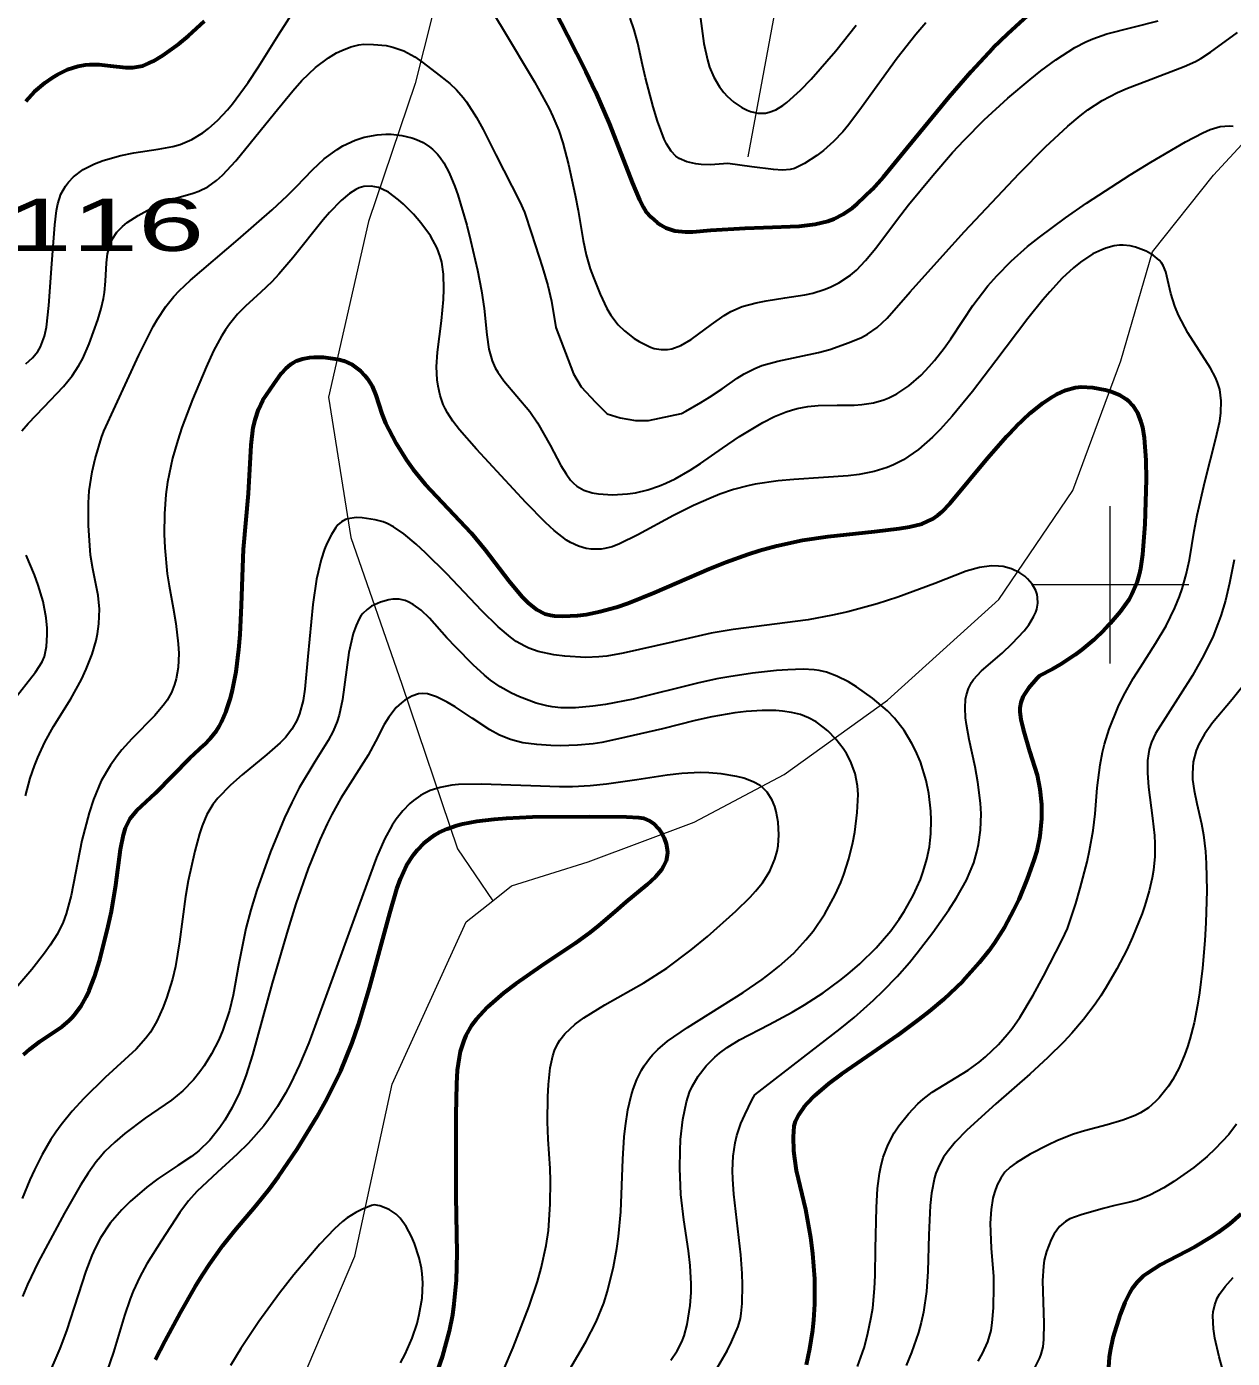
# Model space of a CAD drawing. Header units: metres. Extents: x 545098 to 555652, y 1854398 to 1862642.
# Drawn here: x 548586 to 549047, y 1858705 to 1859213 of the extents above; entities that cross this region are included whole.
import ezdxf
from ezdxf.enums import TextEntityAlignment as Align

# ---------------------------------------------------------------- set-up
doc = ezdxf.new("R2010")
doc.units = ezdxf.units.M
doc.header["$LTSCALE"] = 6.8
for name, color, linetype, lineweight in [('1', 7, 'Continuous', 25), ('13', 7, 'Continuous', 25), ('2', 7, 'Continuous', 53), ('34', 7, 'Continuous', 13), ('53', 7, 'Continuous', 13), ('60', 7, 'Continuous', 13)]:
    doc.layers.add(name, color=color, linetype=linetype, lineweight=lineweight)

msp = doc.modelspace()

# ---------------------------------------------------------------- linework, layer by layer
at = {"layer": '1'}
for points in [[(548759.47, 1859226.43), (548767.71, 1859212.61), (548780.14, 1859192), (548785.68, 1859181.82), (548787.11, 1859178.82), (548789.36, 1859173.44), (548790.95, 1859168.71), (548793.05, 1859160.42)], [(548585.79, 1859084.37), (548588.36, 1859086.61), (548590.37, 1859089.09), (548591.43, 1859090.89), (548592.96, 1859094.89), (548593.7, 1859098.3), (548594.61, 1859106.58), (548595.75, 1859122.51), (548596.9, 1859137.42), (548597.5, 1859142.93), (548598.01, 1859145.47), (548599.24, 1859149.1), (548600.98, 1859152.19), (548602.09, 1859153.67), (548604.06, 1859155.76), (548607.69, 1859158.54), (548612.07, 1859160.78), (548615.3, 1859162), (548622.04, 1859163.87), (548627.04, 1859164.88), (548636.39, 1859166.32), (548642.01, 1859167.34), (548644.79, 1859168.13), (548649.16, 1859169.97), (548653.39, 1859172.54), (548655.64, 1859174.23), (548659.17, 1859177.37), (548662.88, 1859181.31), (548664.79, 1859183.61), (548670.73, 1859191.74), (548674.71, 1859197.8), (548682.26, 1859209.94), (548691.8, 1859224.99)], [(548842.48, 1859223.99), (548844.81, 1859206.69), (548846.1, 1859200.44), (548846.94, 1859197.66), (548848.58, 1859193.78), (548850.74, 1859190.18), (548852.43, 1859187.97), (548853.64, 1859186.61), (548856.2, 1859184.24), (548859.21, 1859182.19), (548861.26, 1859181.19), (548862.64, 1859180.7), (548865.43, 1859180.12), (548868.26, 1859180.12), (548869.76, 1859180.42), (548872.19, 1859181.35), (548874.94, 1859182.99)], [(548929.6, 1859214.62), (548925.74, 1859210.09), (548918.58, 1859201.08), (548905.01, 1859182.18), (548900.15, 1859175.71), (548897.83, 1859172.93), (548894.27, 1859169.19), (548890.46, 1859165.85), (548887.91, 1859163.89), (548883.21, 1859160.79), (548879.44, 1859158.98), (548877.68, 1859158.52), (548874.81, 1859158.3), (548871.34, 1859158.52), (548863.03, 1859159.64), (548853.86, 1859160.8), (548847.34, 1859160.3), (548843.8, 1859160.42), (548841.74, 1859160.67), (548838.23, 1859161.5), (548835.32, 1859162.74), (548834.03, 1859163.65), (548832.22, 1859165.56), (548830.5, 1859168.33), (548829.64, 1859170.11), (548827.04, 1859177.02), (548825.37, 1859182.46), (548822.45, 1859193.55), (548821.32, 1859198.47), (548819.49, 1859206.75), (548818.2, 1859211.88), (548816.68, 1859216.38)], [(548680.78, 1859180.13), (548687.8, 1859188.63), (548691.28, 1859192.51), (548696.42, 1859197.49), (548701.41, 1859201.22), (548704.53, 1859203.05), (548706.47, 1859204), (548709.92, 1859205.37), (548713.05, 1859206.18), (548714.88, 1859206.39), (548718.66, 1859206.33), (548723.38, 1859205.86), (548726.03, 1859205.32), (548730.17, 1859203.88), (548734.34, 1859201.55), (548737.1, 1859199.64), (548742.52, 1859195.5), (548747.76, 1859191.35), (548750.33, 1859188.95), (548752.87, 1859186.09), (548754.14, 1859184.42), (548757.94, 1859178.41), (548760.45, 1859173.82), (548765.37, 1859164.18), (548774.51, 1859146.16), (548776.21, 1859142.24), (548778.98, 1859134.1), (548783.17, 1859121.09), (548785.14, 1859114.24), (548786.54, 1859108.29), (548788.18, 1859098.29), (548795.01, 1859080.53), (548797.97, 1859075.6), (548803.39, 1859069.68), (548807.83, 1859065.24), (548812.76, 1859063.76), (548818.68, 1859062.77), (548823.61, 1859062.77), (548836.17, 1859065.45), (548837.85, 1859066.35), (548843.58, 1859069.59), (548846.95, 1859071.65), (548851.71, 1859074.86), (548857.48, 1859078.85), (548860.2, 1859080.55), (548864.21, 1859082.59), (548866.96, 1859083.67), (548872.98, 1859085.38), (548888.54, 1859088.68), (548892.9, 1859089.89), (548900.26, 1859092.5), (548904.94, 1859094.43), (548907.32, 1859095.67), (548910.95, 1859098.19), (548914.73, 1859101.77), (548923.61, 1859111.84), (548935.97, 1859125.76), (548944.36, 1859134.92), (548965.21, 1859157.08), (548975.3, 1859167.26), (548983.72, 1859175.1), (548988.5, 1859179.1), (548991.43, 1859181.32), (548996.89, 1859184.92), (549002.74, 1859187.99), (549006.52, 1859189.64), (549013.88, 1859192.44), (549028.23, 1859197.93), (549032.53, 1859199.85), (549034.58, 1859200.97), (549038.23, 1859203.3), (549048.62, 1859210.88)], [(548793.05, 1859160.42), (548795.67, 1859148.71), (548796.79, 1859142.93), (548798.66, 1859131.5), (548799.82, 1859125.96), (548801.39, 1859120.66), (548802.6, 1859117.28), (548805.15, 1859111.02), (548807.73, 1859105.48), (548809.23, 1859102.93), (548812.06, 1859099.27), (548814.47, 1859096.93), (548818.15, 1859094.07), (548820.08, 1859092.83), (548824.41, 1859090.72), (548825.78, 1859090.27), (548828.41, 1859089.78), (548830.93, 1859089.8), (548832.59, 1859090.1), (548835.95, 1859091.32), (548839.89, 1859093.6), (548847.7, 1859099.39), (548852.51, 1859102.88), (548855.05, 1859104.37), (548859.45, 1859106.26), (548864.8, 1859107.71), (548868.61, 1859108.46), (548875.72, 1859109.55), (548883.27, 1859110.66), (548886.38, 1859111.35), (548890.75, 1859112.75), (548893, 1859113.68), (548896.37, 1859115.35), (548900.77, 1859118.23), (548903.01, 1859120.12), (548906.55, 1859123.76), (548910.41, 1859128.51), (548918.71, 1859139.62), (548922.97, 1859145.08), (548932.27, 1859156.32), (548939.73, 1859165.01), (548944.12, 1859169.8), (548951.79, 1859177.55), (548960.85, 1859185.81), (548969.33, 1859192.92), (548973.45, 1859196.18), (548979.19, 1859200.44), (548986.46, 1859205.13), (548990.67, 1859207.33), (548993.33, 1859208.48), (548998.64, 1859210.31), (549018.24, 1859215.27)], [(548874.94, 1859182.99), (548876.46, 1859184.11), (548881.72, 1859188.81), (548885.78, 1859193.01), (548895.11, 1859203.82), (548902.97, 1859213.71)], [(548584.31, 1859058.74), (548586.66, 1859061.59), (548592.75, 1859067.84), (548600.15, 1859075.69), (548603.48, 1859079.81), (548606.11, 1859083.78), (548607.54, 1859086.42), (548610.01, 1859091.96), (548613.36, 1859101.15), (548614.64, 1859105.49), (548615.5, 1859109.26), (548615.87, 1859111.55), (548616.28, 1859115.98), (548616.64, 1859122.96), (548617.04, 1859126.32), (548618.11, 1859130.32), (548618.93, 1859132.12), (548620.59, 1859134.6), (548622.8, 1859136.85), (548624.56, 1859138.27), (548628.66, 1859140.99), (548635.55, 1859144.76), (548638.65, 1859146.18), (548641.17, 1859147.11), (548645.82, 1859148.33), (548649.75, 1859149.47), (548651.93, 1859150.3), (548655.27, 1859152), (548658.59, 1859154.38), (548660.88, 1859156.44), (548665.99, 1859161.93), (548680.78, 1859180.13)], [(548839.54, 1859043.74), (548843.53, 1859046.32), (548851.9, 1859052.11), (548858.43, 1859056.57), (548867.34, 1859061.96), (548871.78, 1859064.2), (548876.14, 1859066.01), (548878.28, 1859066.72), (548880.38, 1859067.28), (548884.47, 1859068.05), (548888.38, 1859068.43), (548895.64, 1859068.56), (548902.11, 1859068.6), (548905.14, 1859068.79), (548909.57, 1859069.45), (548913.49, 1859070.57), (548915.47, 1859071.36), (548918.46, 1859072.87), (548923.05, 1859075.96), (548927.75, 1859080.1), (548930.85, 1859083.31), (548932.84, 1859085.58), (548936.57, 1859090.3), (548939.08, 1859093.87), (548943.74, 1859101.08), (548947.43, 1859106.61), (548953.27, 1859114.17), (548956.62, 1859117.97), (548962.19, 1859123.62), (548968.42, 1859129.14), (548972.93, 1859132.78), (548982.82, 1859140.11), (548990.94, 1859145.72), (549007.6, 1859156.57), (549015.41, 1859161.39), (549028.69, 1859169.15), (549035.32, 1859172.62), (549038.11, 1859173.81), (549041.92, 1859174.93), (549045.47, 1859175.24), (549046.93, 1859175.13)], [(548585.65, 1858919.47), (548587.43, 1858926.19), (548589.09, 1858930.89), (548590.35, 1858934.01), (548593.11, 1858939.95), (548596.38, 1858945.87), (548602.99, 1858956.51), (548607.06, 1858963.9), (548608.87, 1858967.73), (548611.16, 1858973.57), (548612.66, 1858978.76), (548613.21, 1858981.33), (548613.76, 1858985.14), (548613.95, 1858990.66), (548613.4, 1858995.9), (548611.36, 1859006.07), (548610.57, 1859011.31), (548610.2, 1859014.94), (548609.76, 1859022.7), (548609.74, 1859031.27), (548610.04, 1859035.86), (548611.11, 1859043.1), (548612.28, 1859048.06), (548614.77, 1859056.24), (548615.6, 1859058.6), (548628.96, 1859087.66), (548634.48, 1859098.56), (548636.15, 1859101.46), (548639.3, 1859106.25), (548642.34, 1859110.06), (548644.38, 1859112.25), (548648.7, 1859116.32), (548666.88, 1859131.84), (548679.96, 1859143.11), (548685.8, 1859148.58), (548689.21, 1859152.07), (548695.3, 1859158.48), (548699.81, 1859162.67), (548704.68, 1859166.2), (548706.94, 1859167.54), (548711.55, 1859169.72), (548715.01, 1859170.88), (548720.05, 1859171.86), (548723.3, 1859172.05), (548725.4, 1859171.99), (548729.43, 1859171.53), (548733.2, 1859170.64), (548734.99, 1859170.02), (548737.55, 1859168.81), (548739.97, 1859167.25), (548741.12, 1859166.32), (548743.09, 1859164.36), (548744.04, 1859163.2), (548745.45, 1859161.15), (548747.54, 1859157.23), (548749.68, 1859152.05), (548750.78, 1859148.9), (548754.2, 1859137.37), (548755.68, 1859131.64), (548758.32, 1859120.1), (548759.84, 1859112.19), (548760.84, 1859105.5), (548761.9, 1859095.43), (548762.63, 1859089.93), (548763.9, 1859085.46), (548765.12, 1859082.83), (548766.09, 1859081.17), (548768.42, 1859077.92), (548778.36, 1859066.12), (548781.28, 1859061.89), (548786.1, 1859053.36), (548790.19, 1859045.57), (548792.13, 1859042.33), (548793.88, 1859039.96), (548794.8, 1859038.96), (548796.3, 1859037.67), (548798.93, 1859036.18), (548802.16, 1859035.17), (548804.59, 1859034.74), (548809.92, 1859034.4), (548815.62, 1859034.69), (548818.63, 1859035.14), (548823.36, 1859036.26), (548827.85, 1859037.8), (548830.19, 1859038.78), (548833.82, 1859040.51), (548839.54, 1859043.74)], [(548714.91, 1859152.09), (548713.11, 1859151.54), (548711.91, 1859150.97), (548709.39, 1859149.35), (548706.29, 1859146.77), (548701.74, 1859142.16), (548699.32, 1859139.4), (548687.74, 1859124.81), (548682.46, 1859118.61), (548679.76, 1859115.73), (548675.57, 1859111.68), (548669.66, 1859106.43), (548666.62, 1859103.34), (548663.56, 1859099.57), (548662.04, 1859097.35), (548660.52, 1859094.87), (548657.54, 1859089.28), (548654.67, 1859083.15), (548649.53, 1859070.79), (548645.46, 1859060.07), (548643.83, 1859055.25), (548641.82, 1859048.35), (548639.91, 1859039.17), (548639.29, 1859034.46), (548638.75, 1859027.1), (548638.69, 1859019.36), (548638.9, 1859014.13), (548639.83, 1859004.13), (548640.51, 1858999.56), (548642.06, 1858991.2), (548643.13, 1858985.28), (548644.05, 1858977.52), (548644.21, 1858973.76), (548644, 1858968.41), (548643.26, 1858964.03), (548642.66, 1858961.94), (548641.44, 1858958.92), (548639.79, 1858955.97), (548638.78, 1858954.51), (548635.09, 1858950.13), (548626.24, 1858941.15), (548622.44, 1858936.95), (548620.64, 1858934.72), (548618.1, 1858931.16), (548614.65, 1858925.09), (548611.68, 1858918.03), (548609.96, 1858912.92), (548607.18, 1858902.41), (548603.15, 1858881.42), (548601.26, 1858874.35), (548600.09, 1858871.23), (548597.92, 1858866.79), (548595.14, 1858862.39), (548592.98, 1858859.4), (548588.06, 1858853.16), (548579.75, 1858843.37)], [(549029.01, 1859003.87), (549030.24, 1859009.47), (549032.04, 1859020.47), (549033.21, 1859026.59), (549036.08, 1859039.27), (549040.33, 1859055.86), (549041.77, 1859062.52), (549042.22, 1859065.71), (549042.38, 1859070.26), (549041.76, 1859074.53), (549040.93, 1859077.27), (549040.19, 1859079.09), (549038.3, 1859082.75), (549029.59, 1859096.25), (549026.08, 1859102.97), (549024.66, 1859106.35), (549023.09, 1859111.2), (549021.24, 1859119.52), (549020.22, 1859121.86), (549019.5, 1859122.95), (549018.61, 1859123.99), (549016.36, 1859125.87), (549013.65, 1859127.44), (549009.63, 1859128.94), (549007.56, 1859129.39), (549004.84, 1859129.64), (549003.48, 1859129.61), (549001.43, 1859129.37), (548998.31, 1859128.56), (548996.71, 1859127.95), (548993.38, 1859126.3), (548988.56, 1859123.13), (548985.94, 1859121.02), (548981.64, 1859117.03), (548976.84, 1859111.89), (548974.21, 1859108.82), (548968.51, 1859101.72), (548956.24, 1859085.47), (548947.36, 1859073.8), (548939.59, 1859064.33), (548934.98, 1859059.28), (548932.11, 1859056.4), (548926.7, 1859051.69), (548924.76, 1859050.23), (548920.95, 1859047.77), (548917.22, 1859045.83), (548914.75, 1859044.8), (548909.79, 1859043.24), (548904.02, 1859042.1), (548899.9, 1859041.59), (548890.48, 1859040.91), (548879.17, 1859040.23), (548873.17, 1859039.68), (548864.32, 1859038.39), (548861.51, 1859037.79), (548856.11, 1859036.34), (548850.92, 1859034.58), (548847.54, 1859033.24), (548840.81, 1859030.23), (548833.22, 1859026.44), (548819.49, 1859019.12), (548812.61, 1859015.67), (548809.69, 1859014.53), (548806.91, 1859013.8), (548805.53, 1859013.59), (548801.77, 1859013.58), (548799.85, 1859013.89), (548796.9, 1859014.77), (548793.89, 1859016.18), (548792.36, 1859017.1), (548787.62, 1859020.69), (548784.27, 1859023.76), (548776.81, 1859031.36), (548757.89, 1859051.77), (548751.43, 1859059.14), (548748.92, 1859062.42), (548746.87, 1859065.63), (548746.01, 1859067.25), (548745.26, 1859068.9), (548744.07, 1859072.3), (548743.26, 1859075.82), (548742.93, 1859078.23), (548742.69, 1859083.16), (548743.01, 1859088.86), (548744.52, 1859100.74), (548745.33, 1859108.92), (548745.51, 1859112.92), (548745.36, 1859118.58), (548744.68, 1859123.14), (548744.11, 1859125.3), (548742.92, 1859128.48), (548740.32, 1859133.27), (548736.7, 1859138.26), (548733.91, 1859141.49), (548730.07, 1859145.38), (548728.19, 1859147.04), (548724.29, 1859149.86), (548721.93, 1859151.1), (548720.46, 1859151.66), (548717.72, 1859152.23), (548714.91, 1859152.09)], [(548847.56, 1858981.47), (548832.66, 1858978.12), (548813.98, 1858973.89), (548807.69, 1858972.77), (548804.66, 1858972.44), (548799.67, 1858972.27), (548791.7, 1858972.72), (548787.49, 1858973.27), (548781.51, 1858974.56), (548777.98, 1858975.78), (548776.33, 1858976.53), (548773.09, 1858978.39), (548770.91, 1858979.95), (548766.19, 1858983.99), (548760.01, 1858990.09), (548746.58, 1859004.17), (548738.51, 1859012.24), (548734.94, 1859015.56), (548730.21, 1859019.5), (548726.23, 1859022.18), (548723.84, 1859023.38), (548722.3, 1859023.98), (548719.21, 1859024.86), (548714.32, 1859025.59), (548711.95, 1859025.65), (548708.8, 1859025.24), (548707.91, 1859024.94), (548706.35, 1859024.09), (548705.01, 1859022.88), (548704.18, 1859021.85), (548702.55, 1859019.21), (548700.81, 1859015.72), (548699.93, 1859013.56), (548698.62, 1859009.68), (548696.85, 1859002.15), (548695.43, 1858992.49), (548693.55, 1858972.63), (548692.41, 1858960.13), (548691.74, 1858955.85), (548690.35, 1858950.67), (548689.37, 1858948.24), (548687.47, 1858944.84), (548684.95, 1858941.7), (548682.91, 1858939.65), (548677.85, 1858935.26), (548668.44, 1858927.5), (548663.95, 1858923.54), (548659.16, 1858918.57), (548657.27, 1858916.1), (548654.94, 1858912.24), (548653.13, 1858908), (548652.12, 1858904.95), (548650.35, 1858898.28), (548647.88, 1858887.03), (548646.82, 1858881.04), (548644.54, 1858863.65), (548643, 1858854.21), (548641.81, 1858849.36), (548639.49, 1858842.13), (548638.09, 1858838.46), (548635.8, 1858833.39), (548633.38, 1858829.2), (548631.68, 1858826.84), (548627.97, 1858822.71), (548616.08, 1858811.9), (548607.91, 1858803.86), (548603.54, 1858799.03), (548599.3, 1858793.78), (548597.31, 1858791.04), (548595.43, 1858788.22), (548592.05, 1858782.45), (548589.11, 1858776.66), (548587.38, 1858772.85), (548584.41, 1858765.62)], [(548580.69, 1858955.4), (548589.49, 1858966.7), (548592.03, 1858970.59), (548592.91, 1858972.68), (548593.75, 1858976.5), (548594, 1858980.89), (548593.94, 1858983.39), (548593.6, 1858987.37), (548592.46, 1858993.63), (548590.58, 1858999.83), (548589.07, 1859003.82), (548585.93, 1859011.29)], [(548849.18, 1858699.82), (548853.63, 1858707.56), (548855.37, 1858710.89), (548857.9, 1858716.78), (548858.75, 1858719.87), (548859.06, 1858721.76), (548859.35, 1858725.64), (548859.46, 1858732.76), (548859.36, 1858736.99), (548858.92, 1858744.14), (548856.26, 1858767.33), (548855.82, 1858773.12), (548855.74, 1858776.31), (548855.97, 1858781.78), (548856.69, 1858786.98), (548857.35, 1858789.73), (548858.92, 1858794.28), (548860.38, 1858797.63), (548863.27, 1858803.46), (548864.2, 1858805.21), (548885.67, 1858821.86), (548896.78, 1858830.43), (548902.14, 1858834.82), (548909.59, 1858841.45), (548913.29, 1858845), (548918.56, 1858850.42), (548923.3, 1858855.82), (548926.28, 1858859.48), (548932.18, 1858867.27), (548938.33, 1858875.95), (548941.25, 1858880.48), (548945.05, 1858887.25), (548947.81, 1858893.78), (548949.08, 1858898.01), (548949.7, 1858900.8), (548950.45, 1858906.34), (548950.62, 1858912.54), (548950.41, 1858916.65), (548949.4, 1858924.69), (548948.33, 1858930.48), (548946.08, 1858940.88), (548945.02, 1858946.63), (548944.71, 1858949.25), (548944.53, 1858953.02), (548944.75, 1858956.32), (548945.04, 1858957.96), (548945.78, 1858960.38), (548946.94, 1858962.73), (548947.71, 1858963.88), (548950.76, 1858967.2), (548958.65, 1858973.91), (548962.57, 1858977.57), (548967.05, 1858982.46), (548968.82, 1858984.73), (548970.72, 1858987.75), (548971.54, 1858989.57), (548971.91, 1858990.72), (548972.28, 1858992.95), (548972.23, 1858995.15), (548972.03, 1858996.25), (548971.5, 1858997.88), (548970.16, 1859000.27), (548968.38, 1859002.29), (548967.3, 1859003.24), (548965.46, 1859004.53), (548962.27, 1859006.07), (548959.07, 1859006.94), (548957.34, 1859007.17), (548954.56, 1859007.23), (548950, 1859006.61), (548944.91, 1859005.14), (548933.03, 1859000.5), (548918.79, 1858995.24), (548910.91, 1858992.71), (548899.73, 1858989.68), (548893.85, 1858988.35), (548884.61, 1858986.66), (548856, 1858982.95), (548847.56, 1858981.47)], [(549047.34, 1859009.56), (549045.51, 1859000.61), (549043.96, 1858994.06), (549042.19, 1858988.13), (549041.12, 1858985.09), (549039.25, 1858980.42), (549035.76, 1858973.09), (549031.43, 1858965.42), (549017.28, 1858943.17), (549015.76, 1858939.97), (549014.85, 1858937.05), (549014.54, 1858935.47), (549014.25, 1858932.87), (549014.22, 1858928.25), (549014.64, 1858922.67), (549016.07, 1858910.89), (549016.81, 1858904.33), (549017, 1858901.21), (549016.95, 1858896.22), (549016.46, 1858891.02), (549015.99, 1858888.08), (549014.89, 1858883.16), (549013.24, 1858877.57), (549012.17, 1858874.5), (549008.48, 1858865.47), (549006.25, 1858860.68), (549002.52, 1858853.43), (548998.45, 1858846.4), (548996.34, 1858843.07), (548994.18, 1858839.91)], [(548903.48, 1858701.59), (548905.96, 1858708.7), (548907.32, 1858713.67), (548908.72, 1858720.42), (548909.24, 1858723.8), (548909.98, 1858731.32), (548910.21, 1858736.32), (548910.36, 1858746.52), (548910.64, 1858762.23), (548911.11, 1858769.49), (548911.86, 1858775.2), (548912.36, 1858777.8), (548913.3, 1858781.43), (548915.13, 1858786.33), (548917.48, 1858790.71), (548919.24, 1858793.36), (548922.9, 1858798.01), (548926.52, 1858801.88), (548928.49, 1858803.64), (548931.99, 1858806.26), (548945.73, 1858814.73), (548949.86, 1858817.67), (548952.39, 1858819.74), (548957.27, 1858824.43), (548960.65, 1858828.26), (548962.47, 1858830.57), (548965.43, 1858834.78), (548970.58, 1858843.29), (548974.53, 1858850.58), (548981.55, 1858864.4), (548983.69, 1858868.75), (548986.81, 1858878.36), (548988.5, 1858884.11), (548991.1, 1858894.16), (548992.06, 1858898.53), (548993.41, 1858906.15), (548994.22, 1858912.5), (548995.02, 1858922.45), (548996.06, 1858931.21), (548997.01, 1858936.15), (548997.77, 1858939.18), (548999.56, 1858944.91), (549003.01, 1858953.38), (549005.09, 1858957.65), (549008.73, 1858964.16), (549011.48, 1858968.57), (549017.28, 1858977.56), (549021.31, 1858984.37), (549024.62, 1858991.15), (549026.4, 1858995.57), (549027.41, 1858998.43), (549029.01, 1859003.87)], [(548832.14, 1858703.91), (548834.62, 1858707.53), (548836.36, 1858710.98), (548837.2, 1858713.21), (548838.37, 1858717.57), (548839.56, 1858724.86), (548839.9, 1858729.78), (548839.93, 1858733.14), (548839.52, 1858740.11), (548838.84, 1858745.64), (548837.06, 1858757.53), (548835.96, 1858767.18), (548835.55, 1858777.29), (548835.66, 1858783.93), (548835.89, 1858788.16), (548836.69, 1858795.78), (548838.08, 1858802.6), (548839.31, 1858806.29), (548840.27, 1858808.47), (548842.54, 1858812.38), (548845.67, 1858816.39), (548848.94, 1858819.67), (548850.74, 1858821.2), (548853.64, 1858823.34), (548858.43, 1858826.27), (548869.7, 1858832.1), (548878.49, 1858836.87), (548883.14, 1858839.63), (548890.29, 1858844.25), (548896.64, 1858848.87), (548899.75, 1858851.34), (548904.29, 1858855.22), (548910.6, 1858861.38), (548916.13, 1858867.86), (548919.36, 1858872.3), (548921.3, 1858875.3), (548924.71, 1858881.35), (548927.45, 1858887.43), (548928.57, 1858890.5), (548929.93, 1858895.18), (548930.89, 1858899.99), (548931.21, 1858902.45), (548931.44, 1858904.96), (548931.58, 1858910.07), (548931.45, 1858913.51), (548930.67, 1858920.34), (548929.64, 1858925.32), (548927.44, 1858932.36), (548925.59, 1858936.69), (548924.22, 1858939.4), (548921.22, 1858944.33), (548917.52, 1858949.06), (548914.88, 1858951.82), (548909.18, 1858956.69), (548903.03, 1858961.02), (548899.95, 1858962.9), (548895.56, 1858965.17), (548891.54, 1858966.67), (548888.85, 1858967.28), (548886.95, 1858967.53), (548882.68, 1858967.74), (548876.85, 1858967.58), (548872.52, 1858967.28), (548863.4, 1858966.31), (548854.34, 1858964.91), (548849.71, 1858964.03), (548842.4, 1858962.4), (548817.81, 1858956.34), (548807.2, 1858954.31), (548802.31, 1858953.62), (548795.73, 1858953.05), (548790.16, 1858953.08), (548786.86, 1858953.43), (548784.77, 1858953.8), (548780.66, 1858954.86), (548774.39, 1858957.19), (548771.32, 1858958.62), (548767.03, 1858961.01), (548763.27, 1858963.63), (548761, 1858965.48), (548756.67, 1858969.47), (548750.02, 1858976.14), (548746.63, 1858979.79), (548739.93, 1858987.2), (548736.75, 1858990.27), (548733.76, 1858992.48), (548731.88, 1858993.49), (548730.68, 1858993.97), (548728.39, 1858994.52), (548725.99, 1858994.56), (548724.43, 1858994.31), (548721.24, 1858993.32), (548717.81, 1858991.78), (548716.13, 1858990.62), (548714.55, 1858989.05), (548713.82, 1858988.09), (548713.14, 1858986.99), (548711.92, 1858984.4)], [(548711.92, 1858984.4), (548710.87, 1858981.36), (548709.22, 1858974.13), (548706.7, 1858956.26), (548705.49, 1858950.28), (548704.71, 1858947.74), (548703.21, 1858944.16), (548701.24, 1858940.52), (548696.14, 1858932.38), (548690.26, 1858922.46), (548687.35, 1858916.89), (548684.6, 1858910.99), (548679.3, 1858897.98), (548673.99, 1858883.35), (548671.7, 1858875.95), (548669.87, 1858868.81), (548667.22, 1858855.46), (548664.95, 1858843.25), (548663.54, 1858837.45), (548661.03, 1858829.9), (548659.48, 1858826.22), (548656.75, 1858820.86), (548653.9, 1858816.28), (548652.33, 1858814.09), (548649.84, 1858810.97), (548645.78, 1858806.78), (548641.39, 1858803.2), (548631.34, 1858796.3), (548623.63, 1858790.53), (548619.76, 1858787.19), (548616.05, 1858783.56), (548614.31, 1858781.64), (548612.66, 1858779.64), (548609.58, 1858775.41), (548606.64, 1858770.79), (548600.58, 1858760.12), (548590.48, 1858741.33), (548586.42, 1858732.84), (548584.57, 1858728.23)], [(549053.22, 1858964.57), (549046.53, 1858956.15), (549039.06, 1858947.24), (549035.97, 1858943), (549033.81, 1858939.15), (549032.84, 1858936.78), (549031.7, 1858932.35), (549031.32, 1858928.01), (549031.42, 1858925.63), (549031.98, 1858921.5), (549033.06, 1858916.46), (549034.79, 1858908.67), (549035.55, 1858904.53), (549036.34, 1858898.12), (549036.64, 1858893.59), (549036.81, 1858883.33), (549036.5, 1858870.98), (549036.12, 1858864.22), (549035.23, 1858853.67), (549034.04, 1858844.2), (549033.3, 1858839.55), (549031.96, 1858832.81), (549030.36, 1858826.48), (549029.45, 1858823.53), (549028.46, 1858820.74), (549026.28, 1858815.63), (549023.89, 1858811.17), (549022.2, 1858808.54), (549018.67, 1858804.11), (549017.31, 1858802.72), (549014.52, 1858800.35), (549011.56, 1858798.43), (549009.45, 1858797.35), (549004.81, 1858795.55), (548998.82, 1858793.84), (548990.19, 1858791.57), (548985.91, 1858790.24), (548979.85, 1858787.84), (548976.11, 1858786.08), (548969.44, 1858782.55), (548963.99, 1858779.33), (548961.72, 1858777.64), (548959.77, 1858775.73), (548958.91, 1858774.65), (548958.13, 1858773.47)], [(548814.38, 1858789.26), (548814.81, 1858793.42), (548815.76, 1858799.54), (548816.98, 1858804.83), (548817.76, 1858807.4), (548819.16, 1858811.11), (548820.9, 1858814.63), (548821.91, 1858816.3), (548823.96, 1858819.12), (548825.15, 1858820.49), (548827.19, 1858822.54), (548830.92, 1858825.7), (548838.46, 1858830.97), (548859.73, 1858844.35), (548867, 1858849.32), (548870.38, 1858851.83), (548873.52, 1858854.35), (548879.07, 1858859.39), (548883.77, 1858864.4), (548886.47, 1858867.73), (548891.01, 1858874.33), (548894.97, 1858881.6), (548897.04, 1858886.32), (548898.21, 1858889.4), (548900.1, 1858895.33), (548901.65, 1858901.6), (548902.4, 1858905.56), (548903.35, 1858913), (548903.64, 1858919.92), (548903.44, 1858923.22), (548902.55, 1858928.01), (548900.81, 1858932.64), (548899.22, 1858935.59), (548898, 1858937.48), (548895.23, 1858941.05), (548892.09, 1858944.26), (548890.39, 1858945.7), (548887.66, 1858947.62), (548884.74, 1858949.21), (548883.2, 1858949.86), (548881.61, 1858950.42), (548878.28, 1858951.26), (548874.75, 1858951.77), (548872.29, 1858951.95), (548867.09, 1858951.98), (548860.86, 1858951.58), (548856.55, 1858951.09), (548847.83, 1858949.64), (548841.4, 1858948.21), (548828.99, 1858945.05), (548812.18, 1858941.13), (548805.82, 1858939.83), (548802.44, 1858939.32), (548796.49, 1858938.77), (548789.93, 1858938.56), (548786.37, 1858938.62), (548780.93, 1858938.96), (548775.67, 1858939.71), (548773.21, 1858940.26), (548770.91, 1858940.93), (548766.72, 1858942.61), (548762.99, 1858944.62), (548756.25, 1858949.1), (548749.81, 1858953.37), (548746.77, 1858955.18), (548742.65, 1858957.25), (548739.17, 1858958.32), (548737.12, 1858958.48), (548735.82, 1858958.35), (548733.25, 1858957.53), (548730.61, 1858956), (548729.27, 1858954.97), (548727.3, 1858953.09), (548724.46, 1858949.52), (548722.71, 1858946.66), (548719.3, 1858940.16), (548716.54, 1858935.01), (548706.13, 1858918.5), (548702.65, 1858912.27), (548700.84, 1858908.71), (548698.05, 1858902.67), (548693.65, 1858891.7), (548688.98, 1858878.2), (548685.85, 1858868.27), (548679.94, 1858847.88), (548672.44, 1858820.53), (548670, 1858812.9), (548668.73, 1858809.42), (548667.42, 1858806.2), (548664.68, 1858800.44), (548661.83, 1858795.55), (548659.9, 1858792.73), (548656.06, 1858788), (548651.85, 1858783.93), (548649.13, 1858781.77), (548643.9, 1858778.22), (548636.23, 1858773.18), (548631.99, 1858770.01), (548625.64, 1858764.56), (548622.44, 1858761.38), (548618.01, 1858756.21)], [(548768.24, 1858700.18), (548771.92, 1858708.76), (548778.04, 1858724.59), (548781.18, 1858733.95), (548782.65, 1858739.08), (548784.55, 1858747.68), (548785.37, 1858753.4), (548786.13, 1858763.53), (548786.25, 1858772.39), (548786.05, 1858777.08), (548785.27, 1858788.33), (548785.01, 1858794.94), (548785.14, 1858804.5), (548785.43, 1858809.2), (548786.13, 1858815.58), (548787.06, 1858820.2), (548787.7, 1858822.2), (548788.94, 1858824.9), (548789.72, 1858826.16), (548791.66, 1858828.6), (548795.62, 1858832.22), (548798.93, 1858834.64), (548806.92, 1858839.57), (548821.9, 1858847.98), (548830.63, 1858853.63), (548839.98, 1858860.66), (548846.15, 1858865.75), (548857.02, 1858875.44), (548862.4, 1858880.73), (548864.54, 1858883.05), (548867.15, 1858886.24), (548870, 1858890.72), (548871.92, 1858895.23), (548872.74, 1858898.29), (548873.1, 1858900.37), (548873.4, 1858904.58), (548873.11, 1858909.37), (548872.36, 1858913.42), (548871.82, 1858915.3), (548870.84, 1858917.82), (548868.97, 1858920.84), (548867.45, 1858922.41), (548866.29, 1858923.31), (548863.62, 1858924.8), (548860.02, 1858926.15), (548857.32, 1858926.86), (548851.42, 1858927.85), (548846.68, 1858928.22), (548843.37, 1858928.27), (548836.38, 1858927.95), (548830.79, 1858927.34), (548819.2, 1858925.58), (548807.55, 1858923.82), (548801.35, 1858923.21), (548794.6, 1858922.92), (548789.69, 1858922.89), (548778.64, 1858923.19), (548759.7, 1858923.93), (548751.06, 1858923.7), (548748.55, 1858923.44), (548744.09, 1858922.63), (548740.27, 1858921.41), (548738, 1858920.36), (548736.58, 1858919.56), (548733.93, 1858917.69), (548732.52, 1858916.49), (548729.83, 1858913.75), (548727.31, 1858910.57), (548725.73, 1858908.21), (548722.77, 1858902.89), (548719.7, 1858895.93), (548713.2, 1858878.17), (548700.93, 1858844.21), (548693.87, 1858825.1), (548690.35, 1858816.68), (548686.89, 1858809.46), (548684.99, 1858805.94), (548681.91, 1858800.8), (548678.5, 1858795.86), (548676.67, 1858793.47), (548670.69, 1858786.72), (548666.58, 1858782.63), (548659.05, 1858775.74), (548651.1, 1858768.36), (548647.92, 1858764.74), (548644.68, 1858760.37), (548637.5, 1858749.44), (548632.07, 1858740.72), (548629.37, 1858735.77), (548626.81, 1858730.32), (548625.63, 1858727.37), (548623.46, 1858721.03), (548619.26, 1858707.01), (548615.44, 1858695.88)], [(548994.18, 1858839.91), (548989.78, 1858834.08), (548985.29, 1858828.81), (548982.26, 1858825.55), (548976.16, 1858819.48), (548969.3, 1858813.16), (548956.25, 1858801.76), (548945.17, 1858791.73), (548940.77, 1858787.2), (548937.64, 1858783.39), (548936.35, 1858781.48), (548934.71, 1858778.51), (548933.4, 1858775.3), (548932.87, 1858773.57), (548931.67, 1858767.66), (548931.16, 1858763.05), (548930.65, 1858751.83), (548930.32, 1858737.81), (548929.75, 1858730.12), (548928.61, 1858722.28), (548927.76, 1858718.36), (548926.69, 1858714.48), (548924.03, 1858706.86), (548922, 1858701.93)], [(549048.24, 1858794.12), (549045.26, 1858790.14), (549040.1, 1858784.59), (549037.04, 1858781.75), (549031.9, 1858777.51), (549024.31, 1858772.14), (549020.48, 1858769.78), (549015.06, 1858766.93), (549010.33, 1858765.08), (549007.44, 1858764.25), (549001.76, 1858762.95), (548997.28, 1858761.86), (548988.81, 1858759.47), (548984.56, 1858757.88), (548982.83, 1858756.91), (548980.57, 1858754.94), (548978.59, 1858752.19), (548977.43, 1858750.04), (548975.62, 1858745.48), (548974.77, 1858742.14), (548974.42, 1858739.81), (548974.15, 1858734.3), (548974.57, 1858718.03), (548974.53, 1858711.88), (548974.17, 1858709.07), (548973.45, 1858706.26), (548972.92, 1858704.82), (548970.69, 1858700.28)], [(548790.47, 1858695.31), (548799.75, 1858710.97), (548803.61, 1858718.53), (548806.53, 1858725.71), (548808.02, 1858730.35), (548810.23, 1858739.54), (548811.47, 1858746.53), (548812.13, 1858751.23), (548813.05, 1858760.58), (548813.85, 1858780.74), (548814.38, 1858789.26)], [(548958.13, 1858773.47), (548956.78, 1858770.86), (548955.73, 1858767.94), (548955.19, 1858765.85), (548954.46, 1858761.46), (548954.16, 1858756.32), (548954.19, 1858752.93), (548954.54, 1858746.71), (548955.34, 1858735.85), (548955.43, 1858732.14), (548955.26, 1858723.99), (548954.8, 1858718.26), (548954.32, 1858715.34), (548953.09, 1858710.95), (548951.11, 1858706.55), (548949.44, 1858703.62)], [(548728.96, 1858702.9), (548730.65, 1858706.18), (548733.34, 1858712.35), (548735.22, 1858717.98), (548736.1, 1858721.43), (548737.13, 1858727.63), (548737.42, 1858733.52), (548737.21, 1858736.94), (548736.92, 1858739.05), (548736.07, 1858743), (548734.26, 1858748.55), (548733.1, 1858751.2), (548731.03, 1858755.02), (548728.73, 1858758.21), (548727.29, 1858759.66), (548724.59, 1858761.5), (548721.03, 1858762.84), (548718.86, 1858763.27), (548717.83, 1858762.95), (548714.15, 1858761.5), (548711.82, 1858760.34), (548708.56, 1858758.25), (548706.77, 1858756.85), (548703.76, 1858754.13), (548698.12, 1858748.2), (548688.2, 1858736.48), (548682.74, 1858729.55), (548674.81, 1858718.77), (548667.91, 1858708.39), (548663.95, 1858701.88)], [(548618.01, 1858756.21), (548614.35, 1858750.68), (548612.29, 1858746.72), (548611.03, 1858743.93), (548608.72, 1858737.9), (548601.41, 1858715.1), (548598.85, 1858708.35), (548593.68, 1858696.55)], [(549044.43, 1858695.01), (549041.55, 1858705.24), (549039.89, 1858712.41), (549039.35, 1858715.96), (549039.15, 1858720.9), (549039.28, 1858722.39), (549039.85, 1858725.12), (549040.82, 1858727.6), (549041.66, 1858729.15), (549043.8, 1858732.14), (549046.85, 1858735.47)]]:
    msp.add_lwpolyline(points, dxfattribs=at)
at = {"layer": '2'}
for points in [[(548787.86, 1859219.17), (548792.63, 1859209.75), (548799.75, 1859195.96), (548803.39, 1859188.28), (548808.68, 1859175.83), (548817.34, 1859153.59), (548820.19, 1859146.92), (548821.71, 1859144.03), (548822.65, 1859142.57), (548824.6, 1859140.31), (548826.88, 1859138.36), (548828.17, 1859137.48), (548830.26, 1859136.34), (548833.74, 1859135.17), (548837.63, 1859134.76), (548840.53, 1859134.81), (548847.38, 1859135.34), (548860.48, 1859136.19), (548867.58, 1859136.48), (548881.16, 1859136.94), (548887.26, 1859137.63), (548892.16, 1859138.81), (548894.5, 1859139.7), (548897.97, 1859141.48), (548901.48, 1859143.91), (548903.3, 1859145.41), (548909.12, 1859151.1), (548913.32, 1859155.78), (548922.58, 1859166.92), (548938.48, 1859186.35), (548946.89, 1859196.03), (548955.31, 1859204.96), (548960.83, 1859210.41), (548971.43, 1859220.05)], [(548608.48, 1859198.52), (548610.24, 1859198.68), (548613.86, 1859198.64), (548618.18, 1859198.18), (548623.98, 1859197.56), (548626.7, 1859197.55), (548630.45, 1859198.2), (548632.85, 1859199.11), (548634.49, 1859199.92), (548638.01, 1859202.06), (548644.27, 1859206.59), (548647.92, 1859209.59), (548654.09, 1859215.18)], [(548585.81, 1859184.67), (548589.15, 1859188.37), (548593.13, 1859191.7), (548596, 1859193.66), (548597.95, 1859194.81), (548601.79, 1859196.68), (548605.85, 1859198.03), (548608.48, 1859198.52)], [(548584.91, 1858820.52), (548587.33, 1858822.66), (548591.22, 1858825.66), (548599.71, 1858831.4), (548602.4, 1858833.64), (548603.65, 1858834.9), (548604.83, 1858836.25), (548606.97, 1858839.27), (548608.87, 1858842.65), (548610.01, 1858845.1), (548612.07, 1858850.37), (548614.1, 1858856.78), (548617.31, 1858869.6), (548618.5, 1858875.28), (548620.19, 1858885.32), (548621.98, 1858898.97), (548623.09, 1858904.58), (548623.92, 1858907.19), (548625.68, 1858910.75), (548628.24, 1858913.85), (548635.34, 1858920.41), (548648.45, 1858933.79), (548653.88, 1858938.85), (548656.33, 1858941.41), (548658.58, 1858944.29), (548659.62, 1858945.93), (548660.6, 1858947.73), (548662.36, 1858951.8), (548663.87, 1858956.39), (548664.74, 1858959.71), (548666.15, 1858966.8), (548667.22, 1858975.28), (548667.69, 1858981.01), (548668.23, 1858992.05), (548668.66, 1859006.62), (548669.01, 1859013.58), (548670.85, 1859034.89), (548671.82, 1859053.32), (548672.7, 1859060), (548673.36, 1859062.97), (548674.68, 1859066.97), (548676.38, 1859070.44), (548680.5, 1859076.66), (548683.46, 1859080.76), (548685.12, 1859082.63), (548686.99, 1859084.23)], [(548686.99, 1859084.23), (548688.02, 1859084.89), (548689.13, 1859085.45), (548691.54, 1859086.28), (548694.13, 1859086.76), (548695.93, 1859086.91), (548699.55, 1859086.89), (548704.79, 1859086.18), (548707.24, 1859085.48), (548710.63, 1859083.92), (548713.6, 1859081.72), (548715.32, 1859079.93), (548716.33, 1859078.63), (548718.05, 1859075.8), (548719.5, 1859072.36), (548721.83, 1859065.22), (548723.24, 1859061.71), (548724.39, 1859059.31), (548727.3, 1859054), (548731.25, 1859047.62), (548733.75, 1859044.07), (548738.29, 1859038.41), (548755.89, 1859019.87), (548761.27, 1859013.41), (548770.29, 1859001.56), (548775.31, 1858995.5), (548777.62, 1858993.15), (548780.89, 1858990.52), (548784.04, 1858988.93), (548786.19, 1858988.35), (548787.68, 1858988.13), (548790.9, 1858987.97), (548796.54, 1858988.23), (548799.78, 1858988.65), (548805.2, 1858989.74), (548811.34, 1858991.49), (548815.85, 1858993.04), (548825.95, 1858997.06), (548834.47, 1859000.8), (548846.74, 1859006.14), (548853.12, 1859008.69), (548861.72, 1859011.73), (548866.06, 1859013.07), (548872.58, 1859014.86), (548882.41, 1859017), (548892.16, 1859018.49), (548909.96, 1859020.34), (548919.37, 1859021.44), (548923.26, 1859022.1), (548928.12, 1859023.33), (548931.94, 1859025.02), (548934.18, 1859026.57), (548935.66, 1859027.84), (548938.83, 1859031.13), (548953.23, 1859048.43), (548960.47, 1859056.69), (548964.07, 1859060.5), (548969.34, 1859065.52), (548974.33, 1859069.5), (548977.45, 1859071.56), (548979.42, 1859072.68), (548983.06, 1859074.33), (548986.67, 1859075.32), (548988.89, 1859075.55), (548993.31, 1859075.3), (548997.99, 1859074.46), (549000.31, 1859073.82), (549003.53, 1859072.55), (549005.96, 1859071.06), (549007.03, 1859070.17), (549008.47, 1859068.6), (549010.32, 1859065.67), (549011.69, 1859062.28), (549012.27, 1859060.12), (549012.98, 1859056.08), (549013.62, 1859047.64), (549013.73, 1859040.17), (549013.24, 1859023.21), (549012.33, 1859011.62), (549011.56, 1859006.21), (549011.07, 1859003.87), (549010.16, 1859000.69), (549008.26, 1858996.36), (549007.01, 1858994.23), (549003.76, 1858989.73), (548999.9, 1858985.18), (548997.6, 1858982.75), (548993.65, 1858978.99), (548989.08, 1858975.18), (548986.54, 1858973.29), (548980.96, 1858969.6), (548977.91, 1858967.82), (548972.98, 1858965.28), (548971.91, 1858964.2), (548968.69, 1858960.49), (548967.17, 1858958.28), (548966.6, 1858957.19), (548965.83, 1858955.08), (548965.5, 1858952.97), (548965.49, 1858951.55), (548965.84, 1858948.56)], [(548965.84, 1858948.56), (548966.65, 1858944.84), (548969.17, 1858936.53), (548972.07, 1858927.29), (548973.14, 1858922.01), (548973.67, 1858916.14), (548973.66, 1858910.68), (548973.49, 1858907.97), (548973.02, 1858904), (548971.87, 1858898.43), (548970.83, 1858894.87), (548968.23, 1858887.67), (548965.01, 1858879.89), (548963.06, 1858875.76), (548959.58, 1858869.3), (548955.78, 1858863.34), (548953.6, 1858860.3), (548949.97, 1858855.68), (548943.65, 1858848.7), (548936.24, 1858841.71), (548930.76, 1858837.08), (548926.91, 1858834.01), (548918.77, 1858827.94), (548909.22, 1858821.29), (548897.33, 1858813.1), (548892.41, 1858809.48), (548886.89, 1858804.8), (548884.29, 1858802.14), (548882.96, 1858800.55), (548881.02, 1858797.75), (548879.7, 1858795.05), (548879.19, 1858793.3), (548878.84, 1858789.27), (548879.06, 1858783.9), (548879.36, 1858780.91), (548880.04, 1858776.43), (548883.57, 1858761.5), (548885.49, 1858750.82), (548886.3, 1858744.65), (548887.03, 1858734.97), (548887, 1858725.38), (548886.6, 1858719.27), (548886.2, 1858715.39), (548885.16, 1858708.27), (548883.85, 1858702.16)], [(548635.3, 1858704.17), (548639.01, 1858711.35), (548644.84, 1858722.12), (548650.67, 1858732.19), (548653.46, 1858736.71), (548656.13, 1858740.79), (548661.09, 1858747.75), (548665.59, 1858753.45), (548673.55, 1858762.78), (548678.89, 1858769.43), (548682.33, 1858774.09), (548689.41, 1858784.54), (548697.08, 1858797.05), (548700.89, 1858803.87), (548706.11, 1858814.44), (548710.41, 1858825.08), (548712.85, 1858832.15), (548717.05, 1858846.16), (548724.83, 1858874.58), (548727.51, 1858883.86), (548728.87, 1858887.72), (548731.23, 1858892.85), (548733.86, 1858896.92), (548735.36, 1858898.77), (548737.85, 1858901.31), (548740.59, 1858903.51), (548742.05, 1858904.48), (548743.57, 1858905.36), (548746.79, 1858906.85), (548750.27, 1858908.04), (548752.74, 1858908.69), (548758.07, 1858909.72), (548764.68, 1858910.53), (548769.39, 1858910.91), (548779.3, 1858911.36), (548801.06, 1858911.48), (548815.21, 1858911.39), (548819.94, 1858911.21), (548821.76, 1858910.84), (548824.31, 1858909.78), (548825.61, 1858908.89), (548827.5, 1858906.99), (548829.01, 1858904.65), (548829.65, 1858903.31), (548830.39, 1858901.15), (548830.79, 1858898.92), (548830.84, 1858897.82), (548830.78, 1858896.72), (548830.31, 1858894.59), (548829.4, 1858892.51)], [(548829.4, 1858892.51), (548828.56, 1858891.14), (548826.33, 1858888.44), (548823.04, 1858885.39), (548815, 1858878.84), (548810.74, 1858875.16), (548804.67, 1858869.92), (548801.3, 1858867.23), (548795.7, 1858863.17), (548782.62, 1858854.38), (548772.95, 1858847.64), (548768.29, 1858844.1), (548762.08, 1858838.75), (548757.76, 1858834.05), (548756.03, 1858831.67), (548753.92, 1858827.94), (548753.07, 1858825.98), (548751.75, 1858821.78), (548751.27, 1858819.53), (548750.6, 1858814.68), (548750.24, 1858809.41), (548750.02, 1858797.64), (548750.09, 1858766.61), (548750.44, 1858744.78), (548750.15, 1858734.32), (548749.34, 1858725.52), (548748.72, 1858721.26), (548747.5, 1858714.98), (548744.99, 1858705.62), (548742.03, 1858697.22)], [(549049.87, 1858759.74), (549045.62, 1858756.02), (549041.22, 1858752.73), (549038.23, 1858750.73), (549032.16, 1858747.15), (549019.19, 1858740.31), (549014.01, 1858737.08), (549012.6, 1858735.98), (549010.24, 1858733.7), (549008.37, 1858731.28), (549007.33, 1858729.59), (549005.55, 1858725.94), (549003.78, 1858721.44), (549001, 1858712.48), (548999.88, 1858707.49), (548999.56, 1858705.1), (548999.36, 1858701.3)]]:
    msp.add_lwpolyline(points, dxfattribs=at)
at = {"layer": '34'}
msp.add_lwpolyline([(548929.43, 1859725.25), (548934.33, 1859703.84), (548941.37, 1859623.15), (548941.37, 1859574.88), (548943.46, 1859529.76), (548939.27, 1859440.58), (548921.6, 1859368.24), (548912.62, 1859332.01), (548891.03, 1859279.59), (548874.49, 1859233.4), (548870.6, 1859212.16), (548861.54, 1859163.42)], dxfattribs=at)
at = {"layer": '53'}
for points in [[(548919.54, 1859999.85), (548914.38, 1859986.29), (548875.22, 1859903.6), (548834, 1859849.85), (548826.9, 1859835.62), (548802.27, 1859784.25), (548801.13, 1859768.22), (548803.41, 1859741.89), (548818.29, 1859694.95), (548832.01, 1859656.02), (548849.17, 1859597.63), (548846.94, 1859562.76), (548830.47, 1859504.03), (548812.97, 1859450.45), (548788.86, 1859379.09), (548760.85, 1859295.85), (548734.53, 1859191.37), (548716.71, 1859138.71), (548701.43, 1859071.6), (548709.91, 1859018.08), (548729.44, 1858962.02), (548750.65, 1858899.18), (548764.11, 1858879.39)], [(548764.11, 1858879.39), (548771.28, 1858885.09), (548800.62, 1858894.2), (548841.08, 1858909.39), (548875.48, 1858927.61), (548914.93, 1858955.96), (548957.42, 1858994.43), (548985.74, 1859035.94), (549003.95, 1859085.55), (549016.09, 1859127.07), (549039.35, 1859156.43), (549065.65, 1859184.78), (549122.31, 1859242.49), (549149.62, 1859267.8), (549192.11, 1859294.12), (549223.47, 1859315.38), (549275.74, 1859344.55), (549302.89, 1859364.45), (549321.8, 1859375.12), (549354.53, 1859382.99)], [(548537.87, 1857893.36), (548523.67, 1857940.38), (548500.64, 1858013.09), (548475.83, 1858101.75), (548475.83, 1858160.27), (548490, 1858263.12), (548490, 1858323.42), (548500.64, 1858351.79), (548532.53, 1858392.58), (548571.51, 1858435.14), (548617.58, 1858506.07), (548647.7, 1858584.09), (548670.74, 1858647.93), (548711.49, 1858743.69), (548725.67, 1858809.3), (548754.02, 1858871.37), (548764.11, 1858879.39)]]:
    msp.add_lwpolyline(points, dxfattribs=at)
at = {"layer": '60'}
for p, q in [((549000, 1858970), (549000, 1859030)), ((549030, 1859000), (548970, 1859000))]:
    msp.add_line(p, q, dxfattribs=at)

# ---------------------------------------------------------------- texts
at = {"layer": '13', "width": 1.7}
msp.add_text('1211116', height=20, dxfattribs=at).set_placement((548565.47, 1859127.46), align=Align.CENTER)

doc.saveas('drawing.dxf')
